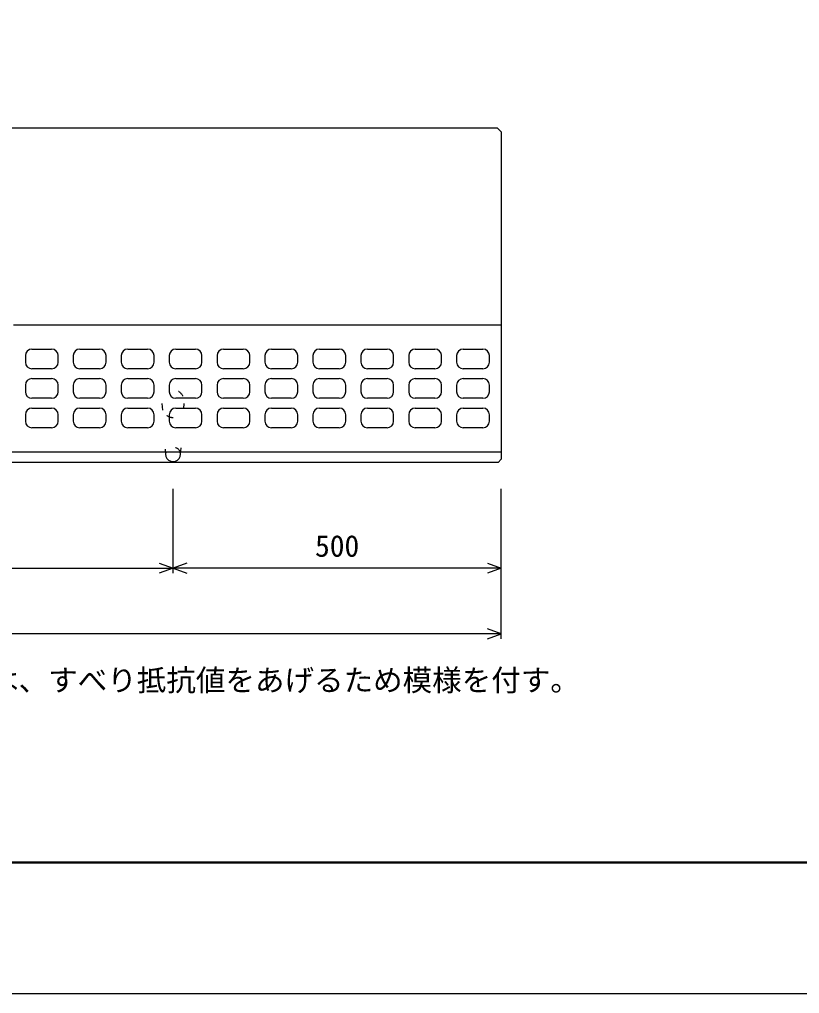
# Model space of a CAD drawing. Units: millimetres, scale not verified. Extents: x -12600 to 12600, y -5940 to 5940.
# Drawn here: x -9488 to -8300, y -5940 to -4455 of the extents above; entities that cross this region are included whole.
import ezdxf
from ezdxf.enums import TextEntityAlignment as Align

# ---------------------------------------------------------------- set-up
doc = ezdxf.new("R2010")
doc.units = ezdxf.units.MM
doc.header["$LTSCALE"] = 40
doc.linetypes.add('DOTTED', pattern=[1.75, 0.25, -1.5])
for name, color, linetype, lineweight in [('0-0_DIM', 7, 'Continuous', 25), ('0-1_Defpoints', 5, 'Continuous', 25), ('0-2_HATCH', 6, 'Continuous', 25), ('0-5_OUTLINE', 3, 'Continuous', 25), ('0-6_OUTLINE2', 4, 'Continuous', 25), ('0-7_TXT', 7, 'Continuous', 25), ('0-8_WAKU', 3, 'Continuous', 25)]:
    doc.layers.add(name, color=color, linetype=linetype, lineweight=lineweight)
doc.styles.add('ＭＳ ゴシック', font='')
doc.styles.get('ＭＳ ゴシック').set_extended_font_data('MS Gothic')

msp = doc.modelspace()

# ---------------------------------------------------------------- linework, layer by layer
at = {"layer": '0-0_DIM'}
for p, q in [((-9254.31, -5299.02), (-9254.31, -5170.52)), ((-8754.31, -5399.02), (-8754.31, -5170.52)), ((-10254.31, -5291.52), (-9254.31, -5291.52)), ((-8754.31, -5291.52), (-9254.31, -5291.52)), ((-8754.31, -5391.52), (-10754.31, -5391.52))]:
    msp.add_line(p, q, dxfattribs=at)
for points in [[(-9275.46, -5283.82), (-9254.31, -5291.52), (-9275.46, -5299.21)], [(-9233.17, -5283.82), (-9254.31, -5291.52), (-9233.17, -5299.21)], [(-8775.46, -5283.82), (-8754.31, -5291.52), (-8775.46, -5299.21)], [(-8775.46, -5399.21), (-8754.31, -5391.52), (-8775.46, -5383.82)]]:
    msp.add_lwpolyline(points, dxfattribs=at)
at = {"layer": '0-1_Defpoints'}
msp.add_lwpolyline([(-12600, -5940), (-4200, -5940), (-4200, 0), (-12600, 0)], close=True, dxfattribs=at)
at = {"layer": '0-2_HATCH'}
for p, q in [((-9469.31, -4957.52), (-9439.31, -4957.52)), ((-9396.31, -4957.52), (-9366.31, -4957.52)), ((-9323.31, -4957.52), (-9293.31, -4957.52)), ((-9250.31, -4957.52), (-9220.31, -4957.52)), ((-9177.31, -4957.52), (-9147.31, -4957.52)), ((-9104.31, -4957.52), (-9074.31, -4957.52)), ((-9031.31, -4957.52), (-9001.31, -4957.52)), ((-8958.31, -4957.52), (-8928.31, -4957.52)), ((-8885.31, -4957.52), (-8855.31, -4957.52)), ((-8812.31, -4957.52), (-8782.31, -4957.52)), ((-9479.31, -4967.52), (-9479.31, -4977.52)), ((-9429.31, -4977.52), (-9429.31, -4967.52)), ((-9406.31, -4967.52), (-9406.31, -4977.52)), ((-9356.31, -4977.52), (-9356.31, -4967.52)), ((-9333.31, -4967.52), (-9333.31, -4977.52)), ((-9283.31, -4977.52), (-9283.31, -4967.52)), ((-9260.31, -4967.52), (-9260.31, -4977.52)), ((-9210.31, -4977.52), (-9210.31, -4967.52)), ((-9187.31, -4967.52), (-9187.31, -4977.52)), ((-9137.31, -4977.52), (-9137.31, -4967.52)), ((-9114.31, -4967.52), (-9114.31, -4977.52)), ((-9064.31, -4977.52), (-9064.31, -4967.52)), ((-9041.31, -4967.52), (-9041.31, -4977.52)), ((-8991.31, -4977.52), (-8991.31, -4967.52)), ((-8968.31, -4967.52), (-8968.31, -4977.52)), ((-8918.31, -4977.52), (-8918.31, -4967.52)), ((-8895.31, -4967.52), (-8895.31, -4977.52)), ((-8845.31, -4977.52), (-8845.31, -4967.52)), ((-8822.31, -4967.52), (-8822.31, -4977.52)), ((-8772.31, -4977.52), (-8772.31, -4967.52)), ((-9439.31, -4987.52), (-9469.31, -4987.52)), ((-9366.31, -4987.52), (-9396.31, -4987.52)), ((-9293.31, -4987.52), (-9323.31, -4987.52)), ((-9220.31, -4987.52), (-9250.31, -4987.52)), ((-9147.31, -4987.52), (-9177.31, -4987.52)), ((-9074.31, -4987.52), (-9104.31, -4987.52)), ((-9001.31, -4987.52), (-9031.31, -4987.52)), ((-8928.31, -4987.52), (-8958.31, -4987.52)), ((-8855.31, -4987.52), (-8885.31, -4987.52)), ((-8782.31, -4987.52), (-8812.31, -4987.52)), ((-9469.31, -5002.52), (-9439.31, -5002.52)), ((-9396.31, -5002.52), (-9366.31, -5002.52)), ((-9323.31, -5002.52), (-9293.31, -5002.52)), ((-9250.31, -5002.52), (-9220.31, -5002.52)), ((-9177.31, -5002.52), (-9147.31, -5002.52)), ((-9104.31, -5002.52), (-9074.31, -5002.52)), ((-9031.31, -5002.52), (-9001.31, -5002.52)), ((-8958.31, -5002.52), (-8928.31, -5002.52)), ((-8885.31, -5002.52), (-8855.31, -5002.52)), ((-8812.31, -5002.52), (-8782.31, -5002.52)), ((-9479.31, -5012.52), (-9479.31, -5022.52)), ((-9429.31, -5022.52), (-9429.31, -5012.52)), ((-9406.31, -5012.52), (-9406.31, -5022.52)), ((-9356.31, -5022.52), (-9356.31, -5012.52)), ((-9333.31, -5012.52), (-9333.31, -5022.52)), ((-9283.31, -5022.52), (-9283.31, -5012.52)), ((-9260.31, -5012.52), (-9260.31, -5022.52)), ((-9210.31, -5022.52), (-9210.31, -5012.52)), ((-9187.31, -5012.52), (-9187.31, -5022.52)), ((-9137.31, -5022.52), (-9137.31, -5012.52)), ((-9114.31, -5012.52), (-9114.31, -5022.52)), ((-9064.31, -5022.52), (-9064.31, -5012.52)), ((-9041.31, -5012.52), (-9041.31, -5022.52)), ((-8991.31, -5022.52), (-8991.31, -5012.52)), ((-8968.31, -5012.52), (-8968.31, -5022.52)), ((-8918.31, -5022.52), (-8918.31, -5012.52)), ((-8895.31, -5012.52), (-8895.31, -5022.52)), ((-8845.31, -5022.52), (-8845.31, -5012.52)), ((-8822.31, -5012.52), (-8822.31, -5022.52)), ((-8772.31, -5022.52), (-8772.31, -5012.52)), ((-9439.31, -5032.52), (-9469.31, -5032.52)), ((-9366.31, -5032.52), (-9396.31, -5032.52)), ((-9293.31, -5032.52), (-9323.31, -5032.52)), ((-9220.31, -5032.52), (-9250.31, -5032.52)), ((-9147.31, -5032.52), (-9177.31, -5032.52)), ((-9074.31, -5032.52), (-9104.31, -5032.52)), ((-9001.31, -5032.52), (-9031.31, -5032.52)), ((-8928.31, -5032.52), (-8958.31, -5032.52)), ((-8855.31, -5032.52), (-8885.31, -5032.52)), ((-8782.31, -5032.52), (-8812.31, -5032.52)), ((-9469.31, -5047.52), (-9439.31, -5047.52)), ((-9396.31, -5047.52), (-9366.31, -5047.52)), ((-9323.31, -5047.52), (-9293.31, -5047.52)), ((-9250.31, -5047.52), (-9220.31, -5047.52)), ((-9177.31, -5047.52), (-9147.31, -5047.52)), ((-9104.31, -5047.52), (-9074.31, -5047.52)), ((-9031.31, -5047.52), (-9001.31, -5047.52)), ((-8958.31, -5047.52), (-8928.31, -5047.52)), ((-8885.31, -5047.52), (-8855.31, -5047.52)), ((-8812.31, -5047.52), (-8782.31, -5047.52)), ((-9479.31, -5057.52), (-9479.31, -5067.52)), ((-9429.31, -5067.52), (-9429.31, -5057.52)), ((-9406.31, -5057.52), (-9406.31, -5067.52)), ((-9356.31, -5067.52), (-9356.31, -5057.52)), ((-9333.31, -5057.52), (-9333.31, -5067.52)), ((-9283.31, -5067.52), (-9283.31, -5057.52)), ((-9260.31, -5057.52), (-9260.31, -5067.52)), ((-9210.31, -5067.52), (-9210.31, -5057.52)), ((-9187.31, -5057.52), (-9187.31, -5067.52)), ((-9137.31, -5067.52), (-9137.31, -5057.52)), ((-9114.31, -5057.52), (-9114.31, -5067.52)), ((-9064.31, -5067.52), (-9064.31, -5057.52)), ((-9041.31, -5057.52), (-9041.31, -5067.52)), ((-8991.31, -5067.52), (-8991.31, -5057.52)), ((-8968.31, -5057.52), (-8968.31, -5067.52)), ((-8918.31, -5067.52), (-8918.31, -5057.52)), ((-8895.31, -5057.52), (-8895.31, -5067.52)), ((-8845.31, -5067.52), (-8845.31, -5057.52)), ((-8822.31, -5057.52), (-8822.31, -5067.52)), ((-8772.31, -5067.52), (-8772.31, -5057.52)), ((-9439.31, -5077.52), (-9469.31, -5077.52)), ((-9366.31, -5077.52), (-9396.31, -5077.52)), ((-9293.31, -5077.52), (-9323.31, -5077.52)), ((-9220.31, -5077.52), (-9250.31, -5077.52)), ((-9147.31, -5077.52), (-9177.31, -5077.52)), ((-9074.31, -5077.52), (-9104.31, -5077.52)), ((-9001.31, -5077.52), (-9031.31, -5077.52)), ((-8928.31, -5077.52), (-8958.31, -5077.52)), ((-8855.31, -5077.52), (-8885.31, -5077.52)), ((-8782.31, -5077.52), (-8812.31, -5077.52))]:
    msp.add_line(p, q, dxfattribs=at)
for centre, start, end in [((-9469.31, -4967.52), 90, 180), ((-9439.31, -4967.52), 0, 90), ((-9396.31, -4967.52), 90, 180), ((-9366.31, -4967.52), 0, 90), ((-9323.31, -4967.52), 90, 180), ((-9293.31, -4967.52), 0, 90), ((-9250.31, -4967.52), 90, 180), ((-9220.31, -4967.52), 0, 90), ((-9177.31, -4967.52), 90, 180), ((-9147.31, -4967.52), 0, 90), ((-9104.31, -4967.52), 90, 180), ((-9074.31, -4967.52), 0, 90), ((-9031.31, -4967.52), 90, 180), ((-9001.31, -4967.52), 0, 90), ((-8958.31, -4967.52), 90, 180), ((-8928.31, -4967.52), 0, 90), ((-8885.31, -4967.52), 90, 180), ((-8855.31, -4967.52), 0, 90), ((-8812.31, -4967.52), 90, 180), ((-8782.31, -4967.52), 0, 90), ((-9469.31, -4977.52), 180, 270), ((-9439.31, -4977.52), 270, 0), ((-9396.31, -4977.52), 180, 270), ((-9366.31, -4977.52), 270, 0), ((-9323.31, -4977.52), 180, 270), ((-9293.31, -4977.52), 270, 0), ((-9250.31, -4977.52), 180, 270), ((-9220.31, -4977.52), 270, 0), ((-9177.31, -4977.52), 180, 270), ((-9147.31, -4977.52), 270, 0), ((-9104.31, -4977.52), 180, 270), ((-9074.31, -4977.52), 270, 0), ((-9031.31, -4977.52), 180, 270), ((-9001.31, -4977.52), 270, 0), ((-8958.31, -4977.52), 180, 270), ((-8928.31, -4977.52), 270, 0), ((-8885.31, -4977.52), 180, 270), ((-8855.31, -4977.52), 270, 0), ((-8812.31, -4977.52), 180, 270), ((-8782.31, -4977.52), 270, 0), ((-9469.31, -5012.52), 90, 180), ((-9439.31, -5012.52), 0, 90), ((-9396.31, -5012.52), 90, 180), ((-9366.31, -5012.52), 0, 90), ((-9323.31, -5012.52), 90, 180), ((-9293.31, -5012.52), 0, 90), ((-9250.31, -5012.52), 90, 180), ((-9220.31, -5012.52), 0, 90), ((-9177.31, -5012.52), 90, 180), ((-9147.31, -5012.52), 0, 90), ((-9104.31, -5012.52), 90, 180), ((-9074.31, -5012.52), 0, 90), ((-9031.31, -5012.52), 90, 180), ((-9001.31, -5012.52), 0, 90), ((-8958.31, -5012.52), 90, 180), ((-8928.31, -5012.52), 0, 90), ((-8885.31, -5012.52), 90, 180), ((-8855.31, -5012.52), 0, 90), ((-8812.31, -5012.52), 90, 180), ((-8782.31, -5012.52), 0, 90), ((-9469.31, -5022.52), 180, 270), ((-9439.31, -5022.52), 270, 0), ((-9396.31, -5022.52), 180, 270), ((-9366.31, -5022.52), 270, 0), ((-9323.31, -5022.52), 180, 270), ((-9293.31, -5022.52), 270, 0), ((-9250.31, -5022.52), 180, 270), ((-9220.31, -5022.52), 270, 0), ((-9177.31, -5022.52), 180, 270), ((-9147.31, -5022.52), 270, 0), ((-9104.31, -5022.52), 180, 270), ((-9074.31, -5022.52), 270, 0), ((-9031.31, -5022.52), 180, 270), ((-9001.31, -5022.52), 270, 0), ((-8958.31, -5022.52), 180, 270), ((-8928.31, -5022.52), 270, 0), ((-8885.31, -5022.52), 180, 270), ((-8855.31, -5022.52), 270, 0), ((-8812.31, -5022.52), 180, 270), ((-8782.31, -5022.52), 270, 0), ((-9469.31, -5057.52), 90, 180), ((-9439.31, -5057.52), 0, 90), ((-9396.31, -5057.52), 90, 180), ((-9366.31, -5057.52), 0, 90), ((-9323.31, -5057.52), 90, 180), ((-9293.31, -5057.52), 0, 90), ((-9250.31, -5057.52), 90, 180), ((-9220.31, -5057.52), 0, 90), ((-9177.31, -5057.52), 90, 180), ((-9147.31, -5057.52), 0, 90), ((-9104.31, -5057.52), 90, 180), ((-9074.31, -5057.52), 0, 90), ((-9031.31, -5057.52), 90, 180), ((-9001.31, -5057.52), 0, 90), ((-8958.31, -5057.52), 90, 180), ((-8928.31, -5057.52), 0, 90), ((-8885.31, -5057.52), 90, 180), ((-8855.31, -5057.52), 0, 90), ((-8812.31, -5057.52), 90, 180), ((-8782.31, -5057.52), 0, 90), ((-9469.31, -5067.52), 180, 270), ((-9439.31, -5067.52), 270, 0), ((-9396.31, -5067.52), 180, 270), ((-9366.31, -5067.52), 270, 0), ((-9323.31, -5067.52), 180, 270), ((-9293.31, -5067.52), 270, 0), ((-9250.31, -5067.52), 180, 270), ((-9220.31, -5067.52), 270, 0), ((-9177.31, -5067.52), 180, 270), ((-9147.31, -5067.52), 270, 0), ((-9104.31, -5067.52), 180, 270), ((-9074.31, -5067.52), 270, 0), ((-9031.31, -5067.52), 180, 270), ((-9001.31, -5067.52), 270, 0), ((-8958.31, -5067.52), 180, 270), ((-8928.31, -5067.52), 270, 0), ((-8885.31, -5067.52), 180, 270), ((-8855.31, -5067.52), 270, 0), ((-8812.31, -5067.52), 180, 270), ((-8782.31, -5067.52), 270, 0)]:
    msp.add_arc(centre, 10, start, end, dxfattribs=at)
at = {"layer": '0-5_OUTLINE'}
for p, q in [((-8760.31, -4620.52), (-10748.31, -4620.52)), ((-8760.31, -4620.52), (-8754.31, -4626.52)), ((-8754.31, -4626.52), (-8754.31, -5125.52)), ((-9497.31, -4920.52), (-8754.31, -4920.52)), ((-8754.31, -5114.52), (-10754.31, -5114.52)), ((-8759.31, -5130.52), (-10749.31, -5130.52)), ((-8759.31, -5130.52), (-8754.31, -5125.52))]:
    msp.add_line(p, q, dxfattribs=at)
at = {"layer": '0-6_OUTLINE2', "linetype": 'DOTTED'}
for p, q in [((-9271.31, -5040.52), (-9265.81, -5118.07)), ((-9242.81, -5118.07), (-9237.31, -5040.52))]:
    msp.add_line(p, q, dxfattribs=at)
msp.add_ellipse((-9254.31, -5040.52), major_axis=(0, -21.76), ratio=0.78125, dxfattribs=at)
msp.add_ellipse((-9254.31, -5118.07), major_axis=(11.5, 0), ratio=0.94, start_param=0.3346087, end_param=2.8069839, dxfattribs=at)
at = {"layer": '0-6_OUTLINE2'}
msp.add_ellipse((-9254.31, -5118.07), major_axis=(11.5, 0), ratio=0.94, start_param=2.8069839, end_param=6.617794, dxfattribs=at)
at = {"layer": '0-8_WAKU', "lineweight": 50}
msp.add_lwpolyline([(-12400, -5740), (-4400, -5740), (-4400, -200), (-12400, -200)], close=True, dxfattribs=at)

# ---------------------------------------------------------------- texts
at = {"layer": '0-0_DIM', "style": 'ＭＳ ゴシック'}
msp.add_text('500', height=32.99, dxfattribs=at).set_placement((-9038.06, -5284.02), align=Align.BOTTOM_LEFT)
at = {"layer": '0-7_TXT', "style": 'ＭＳ ゴシック'}
msp.add_text('※エプロンには、すべり抵抗値をあげるため模様を付す。', height=32.99, dxfattribs=at).set_placement((-9804.62, -5488.65), align=Align.BOTTOM_LEFT)

doc.saveas('drawing.dxf')
